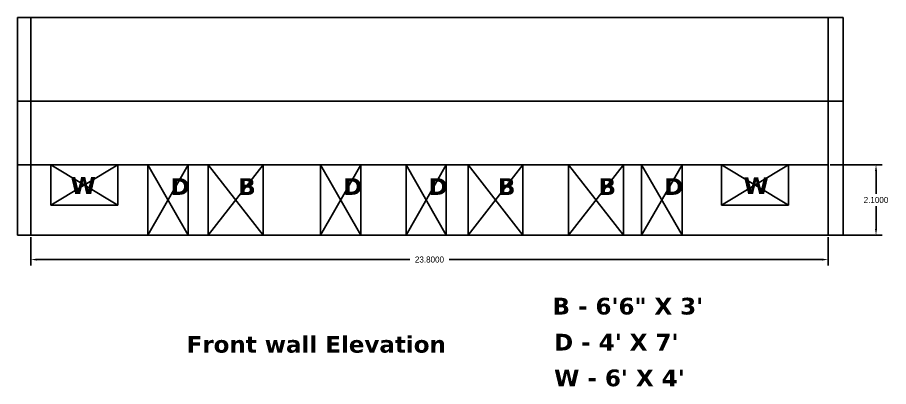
# Model space of a CAD drawing. Header units: inches. Extents: x 23 to 232, y -46 to 52.
# Drawn here: x 205.93 to 231.93, y -43.18 to -32.16 of the extents above; entities that cross this region are included whole.
import ezdxf

# ---------------------------------------------------------------- set-up
doc = ezdxf.new("R2010")
doc.units = ezdxf.units.IN
doc.header["$MEASUREMENT"] = 0
doc.dimstyles.get("Standard").update_dxf_attribs({"dimtxt": 0.18, "dimasz": 0.18, "dimexe": 0.18, "dimexo": 0.0625, "dimgap": 0.09, "dimtad": 0, "dimtih": 1, "dimtoh": 1, "dimdec": 4, "dimzin": 0, "dimdsep": 46, "dimtxsty": 'Standard', "dimcen": 0.09, "dimadec": 0, "dimazin": 0, "dimtfac": 1, "dimtdec": 4, "dimtofl": 0, "dimtmove": 0, "dimatfit": 3, "dimfxl": 1, "dimtolj": 1, "dimtzin": 0, "dimarcsym": 0})

# ---------------------------------------------------------------- blocks, each defined once
blk = doc.blocks.new('*D46')
at = {"color": 0, "lineweight": -2}
for p, q in [((230.193, -36.563), (231.739, -36.563)), ((231.559, -36.743), (231.559, -37.433)), ((231.559, -38.483), (231.559, -37.793)), ((230.193, -38.663), (231.739, -38.663))]:
    blk.add_line(p, q, dxfattribs=at)
at = {"color": 0}
for points in [[(231.529, -36.743), (231.589, -36.743), (231.559, -36.563)], [(231.529, -38.483), (231.589, -38.483), (231.559, -38.663)]]:
    blk.add_solid(points, dxfattribs=at)
at = {"layer": 'Defpoints', "color": 0}
for p in [(230.13, -36.563), (230.13, -38.663), (231.559, -38.663)]:
    blk.add_point(p, dxfattribs=at)
at = {"color": 0, "insert": (231.559, -37.613), "char_height": 0.18, "attachment_point": 5}
blk.add_mtext('\\A1;2.1000', dxfattribs=at)
blk = doc.blocks.new('*D47')
at = {"color": 0, "lineweight": -2}
for p, q in [((206.33, -38.726), (206.33, -39.572)), ((230.13, -38.726), (230.13, -39.572)), ((206.51, -39.392), (217.645, -39.392)), ((229.95, -39.392), (218.815, -39.392))]:
    blk.add_line(p, q, dxfattribs=at)
at = {"color": 0}
for points in [[(206.51, -39.362), (206.51, -39.422), (206.33, -39.392)], [(229.95, -39.362), (229.95, -39.422), (230.13, -39.392)]]:
    blk.add_solid(points, dxfattribs=at)
at = {"layer": 'Defpoints', "color": 0}
for p in [(206.33, -38.663), (230.13, -38.663), (230.13, -39.392)]:
    blk.add_point(p, dxfattribs=at)
at = {"color": 0, "insert": (218.23, -39.392), "char_height": 0.18, "attachment_point": 5}
blk.add_mtext('\\A1;23.8000', dxfattribs=at)

msp = doc.modelspace()

# ---------------------------------------------------------------- linework, layer by layer
for p, q in [((205.9303, -38.66304), (205.9303, -32.16304)), ((205.9303, -32.16304), (230.5803, -32.16304)), ((206.3303, -38.66304), (206.3303, -32.16304)), ((230.1303, -38.66304), (230.1303, -32.16304)), ((230.5803, -38.66304), (230.5803, -32.16304)), ((205.9303, -34.66304), (230.5803, -34.66304)), ((205.9303, -36.56304), (230.1303, -36.56304)), ((206.9303, -37.76304), (206.9303, -36.56304)), ((206.9303, -36.56304), (208.9303, -37.76304)), ((206.9303, -37.76304), (208.9303, -36.56304)), ((208.9303, -37.76304), (208.9303, -36.56304)), ((209.82771, -38.66304), (209.82771, -36.56304)), ((209.82771, -38.66304), (211.02771, -36.56304)), ((209.82771, -36.56304), (211.02771, -38.66304)), ((211.02771, -38.66304), (211.02771, -36.56304)), ((211.62771, -38.66304), (211.62771, -36.56304)), ((211.62771, -38.66304), (213.26749, -36.56304)), ((211.62771, -36.56304), (213.26749, -38.66304)), ((213.26749, -38.66304), (213.26749, -36.56304)), ((214.9803, -38.66304), (214.9803, -36.56304)), ((214.9803, -38.66304), (216.1803, -36.56304)), ((214.9803, -36.56304), (216.1803, -38.66304)), ((216.1803, -38.66304), (216.1803, -36.56304)), ((217.5303, -38.66304), (217.5303, -36.56304)), ((217.5303, -38.66304), (218.7303, -36.56304)), ((217.5303, -36.56304), (218.7303, -38.66304)), ((218.7303, -38.66304), (218.7303, -36.56304)), ((219.3803, -38.66304), (219.3803, -36.56304)), ((219.3803, -38.66304), (221.02007, -36.56304)), ((219.3803, -36.56304), (221.02007, -38.66304)), ((221.02007, -38.66304), (221.02007, -36.56304)), ((222.38007, -38.66304), (222.38007, -36.56304)), ((222.38007, -38.66304), (224.01985, -36.56304)), ((222.38007, -36.56304), (224.01985, -38.66304)), ((224.01985, -38.66304), (224.01985, -36.56304)), ((224.55985, -38.66304), (224.55985, -36.56304)), ((224.55985, -38.66304), (225.76985, -36.56304)), ((224.55985, -36.56304), (225.76985, -38.66304)), ((225.76985, -38.66304), (225.76985, -36.56304)), ((226.94939, -37.76304), (226.94939, -36.56304)), ((226.94939, -37.76304), (228.94939, -36.56304)), ((226.94939, -36.56304), (228.94939, -37.76304)), ((228.94939, -37.76304), (228.94939, -36.56304)), ((206.9303, -37.76304), (208.9303, -37.76304)), ((226.94939, -37.76304), (228.94939, -37.76304)), ((205.9303, -38.66304), (230.5803, -38.66304))]:
    msp.add_line(p, q)

# ---------------------------------------------------------------- texts
at = {"char_height": 0.5, "attachment_point": 1}
for s, insert, width in [('{\\fVerdana|b1|i0|c0|p34;W}', (207.51481, -36.93126), 1.1808747), ('{\\fVerdana|b1|i0|c0|p34;D}', (210.50293, -36.96213), 1.1808747), ('{\\fVerdana|b1|i0|c0|p34;B}', (212.52187, -36.96266), 1.1808747), ('{\\fVerdana|b1|i0|c0|p34;D}', (215.65551, -36.96213), 1.1808747), ('{\\fVerdana|b1|i0|c0|p34;D}', (218.20551, -36.96213), 1.1808747), ('{\\fVerdana|b1|i0|c0|p34;B}', (220.27446, -36.96266), 1.1808747), ('{\\fVerdana|b1|i0|c0|p34;B}', (223.27424, -36.96266), 1.1808747), ('{\\fVerdana|b1|i0|c0|p34;D}', (225.24007, -36.96213), 1.1808747), ('{\\fVerdana|b1|i0|c0|p34;W}', (227.60171, -36.9345), 1.1808747), ('{\\fVerdana|b1|i0|c0|p34;B - 6\'6" X 3\'}', (221.90014, -40.53266), 6.1158845), ('{\\fVerdana|b1|i0|c0|p34;Front wall Elevation}', (210.9808, -41.67119), 8.3281675), ("{\\fVerdana|b1|i0|c0|p34;D - 4' X 7'}", (221.94925, -41.60794), 6.1158845), ("{\\fVerdana|b1|i0|c0|p34;W - 6' X 4'}", (221.94925, -42.6741), 6.1158845)]:
    msp.add_mtext(s, dxfattribs=dict(at, insert=insert, width=width))

# ---------------------------------------------------------------- dimensions: what is measured, and where the dimension line sits
dim = msp.add_linear_dim(base=(231.55938, -38.66304), p1=(230.1303, -36.56304), p2=(230.1303, -38.66304), angle=90, dimstyle='Standard')
dim.commit()
dim.dimension.update_dxf_attribs({"geometry": '*D46', "text_midpoint": (231.55938, -37.61304), "dimtype": 160})
dim = msp.add_linear_dim(base=(230.1303, -39.39157), p1=(206.3303, -38.66304), p2=(230.1303, -38.66304), dimstyle='Standard')
dim.commit()
dim.dimension.update_dxf_attribs({"geometry": '*D47', "text_midpoint": (218.2303, -39.39157)})

doc.saveas('drawing.dxf')
